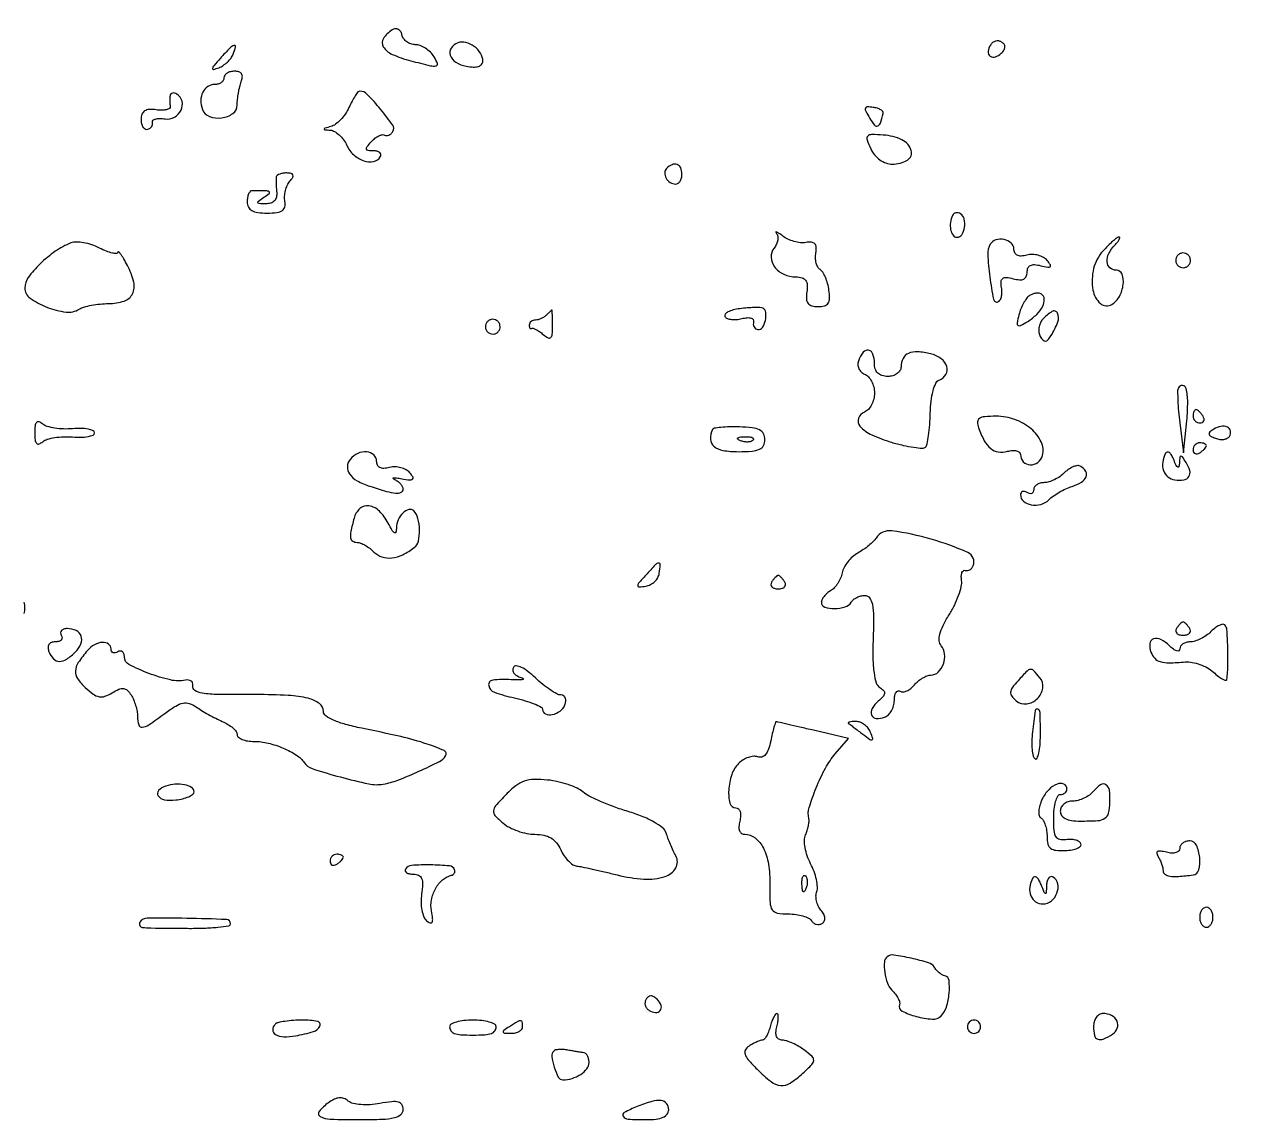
# Model space of a CAD drawing. Extents: x 0 to 5034, y 0 to 2560.
# Drawn here: x 1375 to 1561.4, y -0.1 to 165 of the extents above; entities that cross this region are included whole.
import ezdxf

# ---------------------------------------------------------------- set-up
doc = ezdxf.new("R2010")
doc.units = 0

msp = doc.modelspace()

# ---------------------------------------------------------------- linework, layer by layer
for points in [[(1557.115, 263.193366, 0.000016), (1618.338811, 262.493314, 0.000014), (1679.769463, 261.794626, 0.006046)], [(1374.926457, 76.300497, 0.0455), (1375, 77.106989, 0.046743), (1374.917095, 77.991866, 0.133539)]]:
    msp.add_lwpolyline(points, format="xyb")
for points in [[(1430.330179, 164.214204, 0.108058), (1429.026837, 162.937423, 0.289244), (1429.005324, 161.693438, 0.156574), (1430.332489, 160.542644, 0.036892), (1433.145335, 159.579282, 0.004328), (1436.096713, 158.833338, 0.102546), (1436.949817, 158.803871, 0.472016), (1437.157689, 159.167835, 0.048826), (1436.654788, 160.181164, 0.059611), (1436.095241, 160.876902, 0.050512), (1435.357271, 161.465717, 0.052831), (1434.561557, 161.866863, 0.090593), (1433.832777, 162, -0.082391), (1433.164218, 162.11092, -0.076134), (1432.546972, 162.43289, -0.079107), (1432.074111, 162.910751, -0.101919), (1431.823324, 163.473668, 0.084746), (1431.610444, 163.998909, 0.139962), (1431.258945, 164.31891, 0.151518), (1430.813043, 164.390713, 0.105067)], [(1440.25, 162.282394, 0.156718), (1439.229817, 161.497473, 0.24066), (1439.086381, 160.41512, 0.17062), (1439.932131, 159.366189, 0.091595), (1441.5, 158.755249, 0.035902), (1442.558432, 158.630725, 0.085411), (1443.341952, 158.729235, 0.139113), (1443.818599, 159.036052, 0.182593), (1444, 159.516227, 0.140489), (1443.66093, 160.699161, 0.094517), (1442.700295, 161.737021, 0.09594), (1441.439565, 162.337112, 0.150585)], [(1520.468963, 161.949781, 0.116221), (1520.141241, 160.967994, 0.258096), (1520.448742, 160.268926, 0.251496), (1521.214666, 160.146534, 0.113251), (1522.103799, 160.703799, 0.053431), (1522.515485, 161.214314, 0.136091), (1522.655459, 161.664644, 0.169261), (1522.531428, 162.059296, 0.094625), (1522.156231, 162.403444, 0.105525), (1521.716563, 162.560607, 0.099247), (1521.240657, 162.529717, 0.096292), (1520.801911, 162.315254, 0.09291)], [(1404.461054, 159.956966, 0.006468), (1403.463995, 158.826165, 0.137821), (1403.277244, 158.425092, 0.542001), (1403.436164, 158.28019, 0.028092), (1404.228748, 158.534284, 0.056294), (1404.887686, 158.876395, 0.041434), (1405.53085, 159.390321, 0.04218), (1406.06444, 159.987169, 0.069808), (1406.391296, 160.577319, 0.031871), (1406.740999, 161.697146, 0.58616), (1406.52317, 161.899832, 0.124247), (1405.923667, 161.525486, 0.007454)], [(1405, 157, -0.140362), (1404.890798, 156.618662, -0.099913), (1404.583854, 156.29375, -0.085122), (1404.1248, 156.074923, -0.068857), (1403.583333, 156, 0.150207), (1402.552229, 155.683091, 0.130898), (1401.810192, 154.826929, 0.111953), (1401.520441, 153.593977, 0.090303), (1401.754296, 152.25, 0.218214), (1402.814275, 151.182978, 0.12203), (1404.667737, 150.966709, 0.127426), (1406.353151, 151.640251, 0.238663), (1407, 152.918213, -0.025883), (1407.044017, 153.767949, -0.017054), (1407.178303, 154.7376, -0.017174), (1407.374126, 155.674419, -0.03151), (1407.606989, 156.418213, 0.067159), (1407.769113, 157.103551, 0.16701), (1407.651801, 157.59835, 0.176865), (1407.262395, 157.898658, 0.076855), (1406.606989, 158, 0.060338), (1405.992458, 157.92557, 0.07906), (1405.472053, 157.70625, 0.097154), (1405.123597, 157.381408, 0.157984)], [(1423.839229, 152.546491, -0.042778), (1423.292456, 151.575908, -0.039815), (1422.576583, 150.687244, -0.042312), (1421.808148, 150.001614, -0.095986), (1421.110668, 149.662493, 0.004728), (1420.208249, 149.412133, 0.285833), (1420.100292, 149.292442, 0.4364), (1420.176912, 149.190791, 0.006351), (1421.012872, 149.116001, -0.112387), (1421.664099, 148.914295, -0.054382), (1422.371306, 148.39556, -0.04999), (1423.023051, 147.666387, -0.050845), (1423.512872, 146.826332, 0.102178), (1424.544795, 145.410821, 0.1017), (1426.054627, 144.517011, 0.127233), (1427.538688, 144.399969, 0.213879), (1428.555046, 145.089067, 0.163725), (1428.635498, 145.434218, 0.190692), (1428.483114, 145.732413, 0.123623), (1428.091454, 145.934086, 0.057441), (1427.51959, 146, -0.031399), (1426.709363, 146.05093, -0.316817), (1426.472866, 146.266518, -0.226017), (1426.557325, 146.632886, -0.018737), (1427.210573, 147.39504, -0.03871), (1427.7542, 147.898784, -0.051774), (1428.321246, 148.259452, -0.06261), (1428.828038, 148.437578, -0.191382), (1429.180902, 148.378728, 0.138823), (1429.485868, 148.295124, 0.098879), (1429.834575, 148.367786, 0.0847), (1430.174165, 148.586195, 0.06928), (1430.450014, 148.919121, 0.30083), (1430.420209, 149.884546, 0.018632), (1428.592874, 152.275564, 0.020796), (1426.582696, 154.515446, 0.202139), (1425.433107, 155, 0.234212), (1425.191618, 154.880315, 0.018607), (1424.768562, 154.279282, 0.022139), (1424.302108, 153.486533, 0.015014)], [(1396.881579, 154.309017, 0.024983), (1396.846281, 153.940102, 0.014774), (1396.839254, 153.497767, 0.014764), (1396.858398, 153.054721, 0.024461), (1396.903786, 152.68338, -0.292581), (1396.782894, 152.396436, -0.093076), (1396.338859, 152.199649, -0.059649), (1395.639999, 152.12077, -0.033099), (1394.783153, 152.18338, 0.045922), (1393.738463, 152.232867, 0.130315), (1393.048238, 152.01662, 0.165146), (1392.652294, 151.527668, 0.086989), (1392.510946, 150.75, 0.056288), (1392.580386, 150.098621, 0.091321), (1392.796965, 149.5875, 0.127298), (1393.120735, 149.295043, 0.183617), (1393.5, 149.25, 0.083034), (1393.861277, 149.407308, 0.099242), (1394.126289, 149.666445, 0.10948), (1394.254162, 149.985966, 0.12168), (1394.227793, 150.31662, -0.298165), (1394.302606, 150.600367, -0.119472), (1394.672498, 150.800351, -0.067132), (1395.311445, 150.879835, -0.033686), (1396.12393, 150.81662, 0.163666), (1397.53974, 151.073465, 0.156505), (1398.543485, 152.137197, 0.173998), (1398.681893, 153.498114, 0.195959), (1397.910933, 154.555046, 0.072163), (1397.553783, 154.710062, 0.125664), (1397.2328, 154.715008, 0.160215), (1396.999675, 154.571325, 0.139745)], [(1502.298216, 150.894087, 0.030794), (1503.022042, 149.879804, 0.319655), (1503.488986, 149.750256, 0.22799), (1503.887255, 150.157439, 0.018505), (1504.325, 151.629671, 0.237878), (1504.264173, 151.90812, 0.08548), (1503.949661, 152.182916, 0.061602), (1503.439315, 152.41359, 0.038954), (1502.801506, 152.558627, 0.035711), (1501.922267, 152.624108, 0.331423), (1501.634145, 152.410878, 0.199682), (1501.679838, 151.958026, 0.015878)], [(1502.44127, 146.301869, 0.06447), (1503.022192, 145.380292, 0.066322), (1503.813791, 144.647054, 0.069407), (1504.733794, 144.172638, 0.083682), (1505.690983, 144.007802, 0.131739), (1507.964544, 144.608745, 0.35167), (1508.536814, 146.066452, 0.212079), (1507.134514, 147.664678, 0.09113), (1504.326473, 148.384321, 0.014755), (1502.553214, 148.454603, 0.214496), (1501.991964, 148.209008, 0.275718), (1501.883883, 147.669341, 0.023322)], [(1471.693853, 143.36052, 0.191124), (1471.401415, 142.683432, 0.139481), (1471.603969, 141.880661, 0.123736), (1472.230079, 141.235684, 0.139398), (1473.059017, 141, 0.156819), (1473.417907, 141.1154, 0.097386), (1473.723586, 141.440625, 0.079459), (1473.929934, 141.926402, 0.06085), (1474, 142.5, 0.103624), (1473.806289, 143.424643, 0.202875), (1473.269246, 143.932483, 0.1934), (1472.508765, 143.913511, 0.094876)], [(1412.884846, 142.083333, 0.046249), (1412.850784, 141.752089, 0.009243), (1412.855809, 141.157292, 0.0097), (1412.888011, 140.462763, 0.00891), (1412.947704, 139.75, -0.085426), (1412.897399, 139.022791, -0.12979), (1412.596633, 138.46914, -0.126936), (1412.0558, 138.128179, -0.079775), (1411.312858, 138.015313, -0.011793), (1410.306036, 138.047573, -0.311404), (1410.103629, 138.204463, -0.324549), (1410.18256, 138.442635, -0.012351), (1411, 139, 0.02585), (1411.816506, 139.589622, 0.528688), (1411.796296, 139.844968, 0.12613), (1411.296522, 139.982323, 0.004319), (1409.25, 140, 0.210883), (1408.963202, 139.873409, 0.081166), (1408.720313, 139.500625, 0.06179), (1408.555011, 138.950843, 0.042186), (1408.5, 138.3, 0.116639), (1408.683811, 137.522775, 0.150078), (1409.188227, 136.994596, 0.097884), (1410.091009, 136.700099, 0.031727), (1411.5, 136.620057, 0.026925), (1412.980421, 136.709764, 0.117752), (1413.798799, 137.007368, 0.195154), (1414.171707, 137.54997, 0.098331), (1414.189127, 138.394246, -0.060251), (1414.147027, 139.158295, -0.043443), (1414.27654, 140.002975, -0.043996), (1414.545805, 140.79709, -0.069582), (1414.92325, 141.407522, 0.036339), (1415.354373, 142.011313, 0.224405), (1415.39364, 142.380594, 0.266505), (1415.136737, 142.603352, 0.048395), (1414.484124, 142.666667, 0.037091), (1413.907521, 142.623834, 0.050406), (1413.402135, 142.495313, 0.061005), (1413.033581, 142.307352, 0.19814)], [(1514.754232, 136.266312, 0.084697), (1514.436116, 135.221291, 0.082939), (1514.479003, 134.121909, 0.104464), (1514.84371, 133.288862, 0.234312), (1515.437328, 132.972506, 0.26629), (1516.162879, 133.360605, 0.1021), (1516.575922, 134.472687, 0.093314), (1516.533019, 135.735512, 0.201974), (1515.980032, 136.512341, 0.086456), (1515.629461, 136.652808, 0.102024), (1515.272696, 136.654687, 0.11056), (1514.965717, 136.518222, 0.11748)], [(1488.241324, 133.559042, -0.137558), (1488.440706, 133.12369, -0.080802), (1488.437715, 132.546841, -0.070194), (1488.239396, 131.920399, -0.06157), (1487.868879, 131.342009, 0.18858), (1487.418251, 129.981927, 0.15099), (1487.955234, 128.522456, 0.122341), (1489.356247, 127.400934, 0.108315), (1491.185303, 127, -0.068244), (1492.085195, 126.8766, -0.169005), (1492.624385, 126.501832, -0.146029), (1492.861132, 125.829437, -0.046875), (1492.812858, 124.760946, 0.047021), (1492.764444, 123.682357, 0.150272), (1493.006951, 123.012666, 0.169277), (1493.561039, 122.641931, 0.063662), (1494.5, 122.521892, 0.064978), (1495.467226, 122.648121, 0.183704), (1496.011248, 123.038891, 0.145818), (1496.231577, 123.764128, 0.03658), (1496.14694, 125.010946, 0.031844), (1495.940035, 126.008209, 0.034187), (1495.611557, 126.946994, 0.036442), (1495.219075, 127.704984, 0.1163), (1494.820145, 128.106479, -0.129483), (1494.47094, 128.476681, -0.061443), (1494.228441, 129.091026, -0.054836), (1494.120502, 129.837205, -0.051295), (1494.173205, 130.606479, 0.054549), (1494.227006, 131.474364, 0.179555), (1494.005964, 131.993697, 0.187527), (1493.50787, 132.229605, 0.060165), (1492.675811, 132.189127, -0.068589), (1491.855073, 132.162992, -0.041133), (1490.895208, 132.344957, -0.040416), (1489.951393, 132.68986, -0.055142), (1489.175811, 133.156159, 0.009625), (1488.568074, 133.601359, 0.051531), (1488.210033, 133.801642, 0.620287), (1488.145291, 133.746737, 0.115485)], [(1520.450172, 131.919377, 0.153231), (1520.064835, 130.406982, 0.01918), (1520.382865, 126.996201, 0.015278), (1520.931075, 123.63937, 0.443908), (1521.596935, 123.237689, 0.184771), (1521.906514, 123.477046, 0.074346), (1522.117561, 123.97791, 0.059913), (1522.205491, 124.646894, 0.044736), (1522.147167, 125.389238, -0.049751), (1522.084044, 126.310651, -0.226111), (1522.323783, 126.775948, -0.192875), (1522.870455, 126.926784, -0.035997), (1523.913553, 126.732857, 0.043313), (1524.859232, 126.571298, 0.130921), (1525.497075, 126.685869, 0.183325), (1525.867214, 127.067522, 0.102219), (1526, 127.710251, -0.101884), (1526.131765, 128.350177, -0.181474), (1526.499373, 128.732963, -0.131599), (1527.130048, 128.850913, -0.044773), (1528.057151, 128.695306, 0.014485), (1529.114119, 128.451378, 0.223251), (1529.467412, 128.538381, 0.384781), (1529.510267, 128.81192, 0.028381), (1529.020383, 129.47544, 0.093972), (1528.456372, 129.941583, 0.061554), (1527.671104, 130.255531, 0.059144), (1526.795437, 130.378244, 0.069325), (1525.963232, 130.280134, -0.049982), (1525.111456, 130.146259, -0.125944), (1524.499978, 130.266748, -0.170779), (1524.133622, 130.631655, -0.112746), (1524, 131.216702, 0.217045), (1523.594311, 132.107249, 0.130853), (1522.533488, 132.627095, 0.122047), (1521.297178, 132.56836, 0.183741)], [(1537.411726, 130.902458, 0.126294), (1536.019764, 128.256631, 0.100812), (1535.915952, 125.024227, 0.171569), (1537.037645, 123.012625, 0.330245), (1538.781785, 122.865136, 0.133682), (1539.90538, 124.067768, 0.089655), (1540.476921, 125.87176, 0.120863), (1540.304232, 127.399275, 0.314181), (1539.442582, 128, -0.186854), (1538.485016, 128.370796, -0.194434), (1538.04702, 129.282572, -0.132094), (1538.303094, 130.552897, -0.081131), (1539.2, 131.8, 0.021421), (1539.623338, 132.261253, 0.050066), (1539.887403, 132.6475, 0.115674), (1539.955773, 132.895208, 0.425677), (1539.854988, 133, 0.163718), (1539.547378, 132.896504, 0.015075), (1538.912462, 132.383847, 0.018194), (1538.178543, 131.705877, 0.013265)], [(1381.933614, 132.122213, 0.058253), (1379.597426, 130.862616, 0.040698), (1377.291228, 128.950628, 0.040347), (1375.512841, 126.908933, 0.160335), (1375, 125.35077, 0.241942), (1375.789283, 123.81511, 0.06236), (1378.316523, 122.445233, 0.061005), (1381.210906, 121.705261, 0.175198), (1383.20513, 122.147939, -0.071998), (1383.913682, 122.465691, -0.022869), (1385.042892, 122.732576, -0.022298), (1386.344732, 122.918384, -0.023081), (1387.643011, 122.984687, 0.077551), (1389.969538, 123.359338, 0.202531), (1391.224098, 124.446671, 0.177697), (1391.412039, 126.224785, 0.058661), (1390.462906, 128.719067, 0.010846), (1389.9046, 129.735035, 0.026029), (1389.436621, 130.455245, 0.061505), (1389.131351, 130.782193, 0.633822), (1389.006161, 130.72432, -0.405638), (1388.809672, 130.525164, -0.060939), (1388.193997, 130.587127, -0.040775), (1387.305659, 130.865368, -0.021314), (1386.25, 131.346533, 0.036915), (1385.082056, 131.835505, 0.036237), (1383.847687, 132.15102, 0.038566), (1382.726797, 132.264293, 0.100773)], [(1548.552786, 130.08541, 0.099038), (1548.401684, 129.679226, 0.097945), (1548.417584, 129.244476, 0.097945), (1548.597789, 128.848514, 0.099038), (1548.91459, 128.552786, 0.099038), (1549.320774, 128.401684, 0.097945), (1549.755524, 128.417584, 0.097945), (1550.151486, 128.597789, 0.099038), (1550.447214, 128.91459, 0.099038), (1550.598316, 129.320774, 0.097945), (1550.582416, 129.755524, 0.097945), (1550.402211, 130.151486, 0.099038), (1550.08541, 130.447214, 0.099038), (1549.679226, 130.598316, 0.097945), (1549.244476, 130.582416, 0.097945), (1548.848514, 130.402211, 0.099038)], [(1526.364539, 124.184017, 0.087918), (1525.926409, 123.769947, 0.03305), (1525.467604, 123.057544, 0.031495), (1525.05985, 122.198379, 0.033217), (1524.771529, 121.309751, 0.014788), (1524.4927, 120.049597, 0.282092), (1524.629277, 119.688624, 0.296762), (1525.005009, 119.65766, 0.015878), (1526.089935, 120.288238, 0.054912), (1527.451788, 121.362661, 0.08198), (1528.342831, 122.585964, 0.124626), (1528.582448, 123.667863, 0.251938), (1528.15858, 124.401992, 0.108478), (1527.793483, 124.530099, 0.060639), (1527.320526, 124.530204, 0.056209), (1526.818352, 124.410924, 0.059139)], [(1453.583333, 121.25, -0.052335), (1453.228895, 120.962896, -0.038368), (1452.784375, 120.720313, -0.03908), (1452.322312, 120.554398, -0.066753), (1451.916667, 120.5, 0.080377), (1451.566533, 120.443348, 0.091482), (1451.269271, 120.279687, 0.100741), (1451.070525, 120.036048, 0.121457), (1451, 119.75, 0.045279), (1451.024519, 119.479793, 0.106591), (1451.101727, 119.29375, 0.198837), (1451.215548, 119.220393, 0.204068), (1451.346305, 119.25, -0.24944), (1451.562481, 119.279665, -0.032317), (1452.003219, 119.084355, -0.031492), (1452.53336, 118.763167, -0.021266), (1453.096305, 118.335037, 0.043595), (1453.827278, 117.82893, 0.321982), (1454.225286, 117.870693, 0.19415), (1454.45212, 118.328847, 0.019051), (1454.5, 119.585037, 0.003234), (1454.494011, 120.511046, 0.00539), (1454.475521, 121.290605, 0.001166), (1454.450587, 121.967383, 0.40279), (1454.416667, 122, 0.181677), (1454.36305, 121.979853, 0.003487), (1454.1375, 121.779687, 0.007957), (1453.876803, 121.537441, 0.005189)], [(1482.733045, 122.217648, 0.030751), (1481.708594, 122.022064, 0.059364), (1480.931032, 121.721621, 0.100605), (1480.506419, 121.37271, 0.319223), (1480.484041, 121.025822, 0.165705), (1480.828346, 120.74235, 0.060596), (1481.449562, 120.590771, 0.051724), (1482.224115, 120.579207, 0.041862), (1483.043586, 120.721649, -0.040646), (1483.820121, 120.858572, -0.092386), (1484.411248, 120.804652, -0.171824), (1484.733064, 120.577066, -0.226845), (1484.79259, 120.227769, 0.088889), (1484.752237, 119.825732, 0.10836), (1484.861288, 119.464456, 0.11672), (1485.102738, 119.200778, 0.115965), (1485.437328, 119.072506, 0.288016), (1486.119077, 119.381599, 0.090877), (1486.577721, 120.457313, 0.087811), (1486.633398, 121.651324, 0.263119), (1486.160933, 122.281736, 0.094776), (1485.750515, 122.375274, 0.013448), (1484.881356, 122.382402, 0.014912), (1483.840895, 122.331884, 0.012207)], [(1528.34924, 120.610406, 0.075082), (1527.967532, 120.014317, 0.068788), (1527.764395, 119.314016, 0.072334), (1527.764016, 118.619882, 0.102786), (1527.97424, 118.04168, 0.044557), (1528.4056, 117.465488, 0.229301), (1528.764491, 117.318675, 0.204737), (1529.130901, 117.503142, 0.035637), (1529.59688, 118.143237, 0.046867), (1530.640272, 120.226356, 0.21285), (1530.575693, 121.549858, 0.437476), (1529.747441, 121.786074, 0.076245)], [(1444.552786, 120.08541, 0.099038), (1444.401684, 119.679226, 0.097945), (1444.417584, 119.244476, 0.097945), (1444.597789, 118.848514, 0.099038), (1444.91459, 118.552786, 0.099038), (1445.320774, 118.401684, 0.097945), (1445.755524, 118.417584, 0.097945), (1446.151486, 118.597789, 0.099038), (1446.447214, 118.91459, 0.099038), (1446.598316, 119.320774, 0.097945), (1446.582416, 119.755524, 0.097945), (1446.402211, 120.151486, 0.099038), (1446.08541, 120.447214, 0.099038), (1445.679226, 120.598316, 0.097945), (1445.244476, 120.582416, 0.097945), (1444.848514, 120.402211, 0.099038)], [(1500.623848, 114.462146, 0.090987), (1500.503614, 113.819427, 0.101431), (1500.627956, 113.201945, 0.103401), (1500.982044, 112.692018, 0.098155), (1501.516859, 112.355157, -0.116397), (1502.084345, 111.96845, -0.065541), (1502.564327, 111.281687, -0.059856), (1502.889504, 110.416536, -0.060061), (1503, 109.5, -0.060061), (1502.889504, 108.583464, -0.059856), (1502.564327, 107.718313, -0.065541), (1502.084345, 107.03155, -0.116397), (1501.516859, 106.644843, 0.218552), (1500.590981, 105.69771, 0.27422), (1500.820524, 104.514177, 0.10366), (1502.586262, 103.206731, 0.035934), (1505.569638, 102.087377, 0.015023), (1507.344614, 101.620772, 0.021718), (1508.939256, 101.324675, 0.018357), (1510.234704, 101.190177, 0.216318), (1510.697264, 101.363931, 0.149475), (1510.941675, 101.823653, 0.013637), (1511.156579, 103.117312, 0.016696), (1511.322449, 104.707129, 0.012301), (1511.403806, 106.475805, -0.023842), (1511.529437, 108.292557, -0.036821), (1511.827058, 109.837374, -0.042404), (1512.243876, 110.983906, -0.195107), (1512.75, 111.457281, 0.166142), (1513.771564, 112.310559, 0.218784), (1513.908976, 113.501612, 0.158947), (1513.046152, 114.68208, 0.094898), (1511.454011, 115.422186, 0.045871), (1509.504718, 115.725227, 0.120854), (1508.123154, 115.476691, 0.171797), (1507.302161, 114.698243, 0.11848), (1507, 113.440983, -0.137622), (1506.845833, 112.891481, -0.100183), (1506.4125, 112.423289, -0.086062), (1505.764357, 112.108083, -0.070352), (1505, 112, -0.072254), (1504.126841, 112.126841, -0.124864), (1503.5, 112.5, -0.124864), (1503.126841, 113.126841, -0.072254), (1503, 114, 0.079925), (1502.780011, 115.36742, 0.271296), (1502.128255, 115.941289, 0.274875), (1501.317065, 115.650314, 0.081048)], [(1548.783755, 110.266312, 0.10966), (1548.671523, 109.751823, 0.009516), (1548.702143, 108.403229, 0.012159), (1548.809549, 106.779417, 0.009146), (1549.003655, 105), (1549.577998, 100.5), (1550.053106, 105.336773, 0.023898), (1550.196007, 108.18512, 0.063677), (1549.943082, 110.20056, 0.328797), (1549.402223, 110.641024, 0.305422)], [(1551, 106, 0.105053), (1551.081062, 105.618444, 0.099167), (1551.311086, 105.29375, 0.09642), (1551.654762, 105.076123, 0.093332), (1552.059017, 105, 0.108972), (1552.413961, 105.078288, 0.182303), (1552.6254, 105.29375, 0.161196), (1552.656512, 105.6179, 0.082592), (1552.5, 106, 0.029505), (1552.231006, 106.382774, 0.035638), (1551.933975, 106.70625, 0.038439), (1551.65171, 106.934461, 0.151918), (1551.440983, 107, 0.210953), (1551.272352, 106.92554, 0.081139), (1551.129539, 106.70625, 0.061769), (1551.032345, 106.382849, 0.042167)], [(1376.5, 103.5, 0.024789), (1376.553685, 102.41781, 0.159689), (1376.771898, 101.923659, 0.312582), (1377.141299, 101.836256, 0.079955), (1377.699975, 102.165964, -0.101922), (1378.384247, 102.53058, -0.032414), (1379.51684, 102.785795, -0.030829), (1380.848597, 102.91295, -0.029882), (1382.199975, 102.877542, 0.025826), (1383.464774, 102.834139, 0.042299), (1384.530618, 102.943109, 0.053262), (1385.280562, 103.169237, 0.301551), (1385.5, 103.5, 0.301551), (1385.280562, 103.830763, 0.053262), (1384.530618, 104.056891, 0.042299), (1383.464774, 104.165861, 0.025826), (1382.199975, 104.122458, -0.029882), (1380.848597, 104.08705, -0.030829), (1379.51684, 104.214205, -0.032414), (1378.384247, 104.46942, -0.101922), (1377.699975, 104.834036, 0.079955), (1377.141299, 105.163744, 0.312582), (1376.771898, 105.076341, 0.159689), (1376.553685, 104.58219, 0.024789)], [(1478.58887, 104, 0.110692), (1478.305822, 102.541417, 0.212143), (1478.81118, 101.486912, 0.136967), (1480.177391, 100.854427, 0.040354), (1482.5, 100.666667, 0.018211), (1484.565618, 100.741926, 0.088323), (1485.69793, 101.029877, 0.169102), (1486.284145, 101.587322, 0.119442), (1486.5, 102.47803, 0.119096), (1486.286529, 103.36153, 0.159929), (1485.704614, 103.93659, 0.088495), (1484.598202, 104.26167, 0.020471), (1482.653736, 104.394697, 0.012297), (1481.163938, 104.398836, 0.018748), (1479.873097, 104.322192, 0.013776), (1478.84009, 104.193075, 0.257137)], [(1518.686619, 104.25, 0.037565), (1519.548027, 102.308236, 0.099439), (1520.511733, 101.142621, 0.135281), (1521.653938, 100.642399, 0.100242), (1523.036768, 100.719866, -0.046861), (1523.788708, 100.842854, -0.079179), (1524.4233, 100.78587, -0.117236), (1524.843444, 100.56661, -0.217433), (1525, 100.22362, 0.1908), (1525.426045, 99.147793, 0.197986), (1526.465157, 98.676574, 0.176904), (1527.627917, 99.055914, 0.163812), (1528.317993, 100.108006, 0.177786), (1528.121528, 102.14575, 0.105734), (1526.611046, 104.097233, 0.089439), (1524.161737, 105.509425, 0.086366), (1521.342823, 106, 0.018478), (1519.609986, 105.93594, 0.127854), (1518.811947, 105.664167, 0.253576), (1518.530606, 105.138673, 0.084528)], [(1554.118408, 104.07318, 0.03936), (1553.533274, 103.644526, 0.268353), (1553.419978, 103.319611, 0.227867), (1553.64177, 103.0198, 0.029854), (1554.384129, 102.682837, 0.058511), (1555.018371, 102.521214, 0.067768), (1555.641177, 102.522896, 0.078711), (1556.158376, 102.680128, 0.142196), (1556.484287, 102.974576, 0.191013), (1556.62606, 103.771326, 0.23802), (1556.165803, 104.353794, 0.152732), (1555.196475, 104.482104, 0.095806)], [(1484.729167, 102.395833, -0.126455), (1484.402231, 102.202593, -0.060344), (1483.916927, 102.123424, -0.05415), (1483.359369, 102.160852, -0.051402), (1482.8125, 102.316886, -0.054073), (1482.395823, 102.538436, -0.470617), (1482.37858, 102.720685, -0.168741), (1482.670344, 102.862007, -0.018894), (1483.416667, 102.921053, -0.028489), (1484.112848, 102.910055, -0.077125), (1484.592839, 102.799335, -0.208169), (1484.77538, 102.614691, -0.296942)], [(1551, 100.940983, 0.108972), (1551.078288, 100.586039, 0.182303), (1551.29375, 100.3746, 0.161196), (1551.6179, 100.343488, 0.082592), (1552, 100.5, 0.029505), (1552.382774, 100.768994, 0.035638), (1552.70625, 101.066025, 0.038439), (1552.934461, 101.34829, 0.151918), (1553, 101.559017, 0.210953), (1552.92554, 101.727648, 0.081139), (1552.70625, 101.870461, 0.061769), (1552.382849, 101.967655, 0.042167), (1552, 102, 0.105053), (1551.618444, 101.918938, 0.099167), (1551.29375, 101.688914, 0.09642), (1551.076123, 101.345238, 0.093332)], [(1424.041326, 99.549795, 0.157585), (1423.593676, 98.429427, 0.174789), (1423.913058, 97.312683, 0.111122), (1425.072963, 96.285435, 0.046335), (1427, 95.445869, 0.009847), (1429.474241, 94.684339, 0.047779), (1430.916853, 94.416754, 0.123976), (1431.694294, 94.541242, 0.299863), (1432, 95.005151, 0.123548), (1431.909564, 95.365559, 0.057364), (1431.632812, 95.764666, 0.051798), (1431.228136, 96.138941, 0.049791), (1430.75, 96.427755, -0.09609), (1430.505458, 96.608114, -0.600265), (1430.544913, 96.720544, -0.072302), (1430.980944, 96.723907, -0.012159), (1431.807151, 96.589763, 0.015045), (1432.991369, 96.404499, 0.191201), (1433.419353, 96.515033, 0.386318), (1433.482066, 96.819868, 0.039598), (1433.020383, 97.47544, 0.093972), (1432.456372, 97.941583, 0.061554), (1431.671104, 98.255531, 0.059144), (1430.795437, 98.378244, 0.069325), (1429.963232, 98.280134, -0.049982), (1429.111456, 98.146259, -0.125944), (1428.499978, 98.266748, -0.170779), (1428.133622, 98.631655, -0.112746), (1428, 99.216702, 0.212857), (1427.575594, 100.168462, 0.163418), (1426.518651, 100.625227, 0.125497), (1425.165882, 100.398939, 0.116178)], [(1546.857637, 100.433624, 0.085424), (1546.424677, 99.085127, 0.119155), (1546.546847, 97.829018, 0.138674), (1547.197946, 96.896918, 0.13576), (1548.246029, 96.434396, 0.071576), (1549.60574, 96.430562, 0.216566), (1550.368469, 96.915833, 0.217013), (1550.503601, 97.808624, 0.071841), (1549.94933, 99.047746, 0.00997), (1549.40633, 99.869372, 0.259173), (1549.176473, 99.983163, 0.366741), (1549.017996, 99.83537, 0.015063), (1548.945028, 99, -0.039282), (1548.866337, 98.422932, -0.492937), (1548.694739, 98.341982, -0.168759), (1548.459393, 98.588976, -0.01341), (1548.102217, 99.433624, 0.036781), (1547.777258, 100.111918, 0.093681), (1547.424272, 100.524993, 0.207582), (1547.10893, 100.611422, 0.2415)], [(1531.652048, 97.509191, -0.045457), (1530.958673, 96.931604, -0.037057), (1530.124575, 96.443325, -0.03842), (1529.28226, 96.108132, -0.075626), (1528.571429, 96, 0.065592), (1527.970692, 95.920852, 0.082943), (1527.461607, 95.688914, 0.099117), (1527.12109, 95.344838, 0.146692), (1527, 94.940983, -0.108972), (1526.921712, 94.586039, -0.182303), (1526.70625, 94.3746, -0.161196), (1526.3821, 94.343488, -0.082592), (1526, 94.5, 0.072176), (1525.617398, 94.666051, 0.147995), (1525.29375, 94.656828, 0.188867), (1525.080068, 94.478418, 0.126107), (1525, 94.166006, 0.220594), (1525.447696, 93.200636, 0.13255), (1526.612776, 92.653896, 0.110438), (1528.07469, 92.71941, 0.130898), (1529.267701, 93.410558, -0.043631), (1529.93313, 93.968987, -0.022517), (1530.851128, 94.552173, -0.022202), (1531.856034, 95.070918, -0.031211), (1532.79664, 95.435456, 0.05633), (1534.195384, 96.059881, 0.160289), (1534.890569, 96.85169, 0.239088), (1534.83505, 97.682441, 0.120865), (1534.08062, 98.450174, 0.163911), (1533.618411, 98.557735, 0.068447), (1532.987983, 98.408146, 0.057548), (1532.297463, 98.044588, 0.046485)], [(1424.603691, 90.648302, 0.011692), (1424.118328, 88.654066, 0.085928), (1424.075415, 87.677724, 0.228328), (1424.392612, 87.18983, 0.137193), (1425.071429, 87, -0.096592), (1425.583586, 86.900128, -0.034429), (1426.256269, 86.571856, -0.032625), (1426.963579, 86.100256, -0.03304), (1427.600367, 85.54249, 0.119097), (1428.808187, 84.804756, 0.105938), (1430.274966, 84.657356, 0.085589), (1431.931173, 85.136647, 0.051044), (1433.680164, 86.21972, 0.176404), (1434.289191, 87.180167, 0.057769), (1434.459963, 88.873744, 0.057325), (1434.233842, 90.610901, 0.136191), (1433.597891, 91.735442, 0.26914), (1432.860325, 91.931318, 0.127163), (1431.975389, 91.425564, 0.094046), (1431.247852, 90.387001, 0.104078), (1430.985258, 89.190983, -0.055078), (1430.908384, 88.546738, -0.503084), (1430.687586, 88.450834, -0.132661), (1430.336713, 88.802299, -0.011816), (1429.735258, 89.91077, 0.079302), (1428.410984, 91.720255, 0.160864), (1426.849361, 92.497351, 0.222622), (1425.481707, 92.08124, 0.144804)], [(1503.246687, 87.655288, -0.055358), (1502.821935, 87.134723, -0.021697), (1502.131839, 86.514131, -0.02116), (1501.320459, 85.901507, -0.024707), (1500.5, 85.392817, 0.056363), (1499.707968, 84.829523, 0.043309), (1498.981319, 84.054854, 0.044422), (1498.42262, 83.198505, 0.07529), (1498.138531, 82.392817, -0.054763), (1497.897838, 81.609486, -0.042228), (1497.475363, 80.821106, -0.04336), (1496.946777, 80.144243, -0.074787), (1496.388531, 79.70031, 0.046969), (1495.857353, 79.323978, 0.047485), (1495.407881, 78.856375, 0.051899), (1495.099495, 78.372087, 0.116351), (1495, 77.95031, 0.322622), (1495.503093, 77.251771, 0.083574), (1496.955019, 77.023835, 0.072807), (1498.569211, 77.278372, 0.180799), (1499.5, 78, -0.0889), (1499.843247, 78.382851, -0.053271), (1500.363562, 78.70625, -0.051164), (1500.969937, 78.92583, -0.061374), (1501.571907, 79, -0.243265), (1502.268205, 78.639921, -0.108257), (1502.682685, 77.661232, -0.046016), (1502.855389, 75.808799, -0.008897), (1502.798817, 72.441321, 0.012628), (1502.771185, 69.481507, 0.031041), (1502.94054, 67.314183, 0.041486), (1503.281089, 65.812234, 0.179731), (1503.833262, 65.10305, -0.068271), (1504.377118, 64.654273, -0.222983), (1504.514008, 64.22063, -0.156443), (1504.279508, 63.726864, -0.03109), (1503.558345, 63.048422, 0.088232), (1502.643715, 61.967075, 0.23198), (1502.574409, 60.980879, 0.285289), (1503.281485, 60.466154, 0.110406), (1504.532025, 60.650663, 0.102729), (1505.093389, 61.011388, 0.066757), (1505.568782, 61.621912, 0.063066), (1505.890371, 62.377657, 0.069198), (1506, 63.166006, -0.04445), (1506.063232, 63.875865, -0.096701), (1506.260466, 64.383649, -0.174868), (1506.551589, 64.610185, -0.220632), (1506.886693, 64.570027, 0.165938), (1507.317852, 64.471484, 0.078442), (1507.875922, 64.620389, 0.064546), (1508.470716, 64.981976, 0.050777), (1509.009138, 65.51101, -0.045052), (1509.575869, 66.080731, -0.040502), (1510.255116, 66.562609, -0.04281), (1510.939838, 66.893788, -0.091487), (1511.515456, 67, 0.196718), (1512.613488, 67.449397, 0.115176), (1513.385134, 68.667968, 0.106613), (1513.572145, 70.183997, 0.151912), (1513.058326, 71.429721, -0.156421), (1512.762571, 72.165074, -0.080414), (1512.851146, 73.16431, -0.054416), (1513.330312, 74.446572, -0.022903), (1514.233395, 76.052973, 0.02573), (1515.037686, 77.502757, 0.026812), (1515.676649, 79.008022, 0.027761), (1516.083895, 80.361281, 0.095765), (1516.125701, 81.272207, -0.041735), (1516.084941, 81.932361, -0.083743), (1516.182706, 82.443867, -0.145927), (1516.395884, 82.726772, -0.243917), (1516.68338, 82.772207, 0.11946), (1517.024004, 82.743541, 0.095657), (1517.37154, 82.868267, 0.087467), (1517.672793, 83.127093, 0.079598), (1517.879311, 83.481467, 0.398707), (1517.063568, 85.466031, 0.036056), (1511.542629, 87.48097, 0.034545), (1505.614116, 88.737142, 0.292093)], [(1468.568603, 82.075805, 0.005286), (1467.46245, 80.827239, 0.18237), (1467.328564, 80.464567, 0.435285), (1467.519364, 80.289449, 0.016801), (1468.580487, 80.408934, 0.084275), (1469.268867, 80.632391, 0.071263), (1469.890588, 81.080312, 0.072374), (1470.353247, 81.67682, 0.09263), (1470.578388, 82.333129, 0.019066), (1470.721463, 83.657664, 0.473108), (1470.487066, 83.878874, 0.172957), (1470.017329, 83.640342, 0.00571)], [(1487.5, 81, 0.146489), (1487.397987, 80.620597, 0.191582), (1487.538811, 80.29375, 0.134005), (1487.925364, 80.072951, 0.063222), (1488.5, 80, 0.063222), (1489.074636, 80.072951, 0.134005), (1489.461189, 80.29375, 0.191582), (1489.602013, 80.620597, 0.146489), (1489.5, 81, 0.025622), (1489.235369, 81.382847, 0.032351), (1488.951311, 81.70625, 0.033983), (1488.686704, 81.937141, 0.163822), (1488.5, 82, 0.163822), (1488.313296, 81.937141, 0.033983), (1488.048689, 81.70625, 0.032351), (1487.764631, 81.382847, 0.025622)], [(1553.690476, 73.547619, -0.044446), (1552.982373, 72.955339, -0.036802), (1552.135863, 72.454613, -0.038247), (1551.28486, 72.110627, -0.077071), (1550.571429, 72, 0.066398), (1549.970721, 71.919875, 0.083497), (1549.461607, 71.685268, 0.099341), (1549.121107, 71.337155, 0.145083), (1549, 70.928571, -0.264351), (1548.854295, 70.67224, -0.215414), (1548.535693, 70.636182, -0.086431), (1548.027423, 70.903436, -0.032231), (1547.41938, 71.437763, 0.077262), (1546.142067, 72.371381, 0.206324), (1545.040167, 72.448668, 0.290714), (1544.481554, 71.740749, 0.117696), (1544.650663, 70.467975, 0.09587), (1545.23474, 69.531293, 0.136035), (1546.066443, 69.019461, 0.075978), (1547.408172, 68.844603, 0.015119), (1549.830521, 68.971426, -0.066865), (1550.863061, 68.918733, -0.041025), (1552.040298, 68.597323, -0.040465), (1553.17454, 68.077937, -0.056375), (1554.080521, 67.42713, 0.019782), (1554.823346, 66.806512, 0.040292), (1555.460632, 66.392702, 0.067292), (1555.908961, 66.223446, 0.443832), (1556.083333, 66.345012, 0.026139), (1556.24831, 68.56184, 0.014572), (1556.229014, 71.269914, 0.008062), (1556.092492, 73.873299, 0.181164), (1555.785714, 74.547619, 0.245763), (1555.465606, 74.647843, 0.066787), (1554.944345, 74.479762, 0.051462), (1554.323184, 74.100517, 0.03362)], [(1548.5, 74, 0.146489), (1548.397987, 73.620597, 0.191582), (1548.538811, 73.29375, 0.134005), (1548.925364, 73.072951, 0.063222), (1549.5, 73, 0.063222), (1550.074636, 73.072951, 0.134005), (1550.461189, 73.29375, 0.191582), (1550.602013, 73.620597, 0.146489), (1550.5, 74, 0.025622), (1550.235369, 74.382847, 0.032351), (1549.951311, 74.70625, 0.033983), (1549.686704, 74.937141, 0.163822), (1549.5, 75, 0.163822), (1549.313296, 74.937141, 0.033983), (1549.048689, 74.70625, 0.032351), (1548.764631, 74.382847, 0.025622)], [(1380.5, 73, -0.135314), (1380.611094, 72.620215, -0.190681), (1380.487745, 72.29375, -0.141436), (1380.129793, 72.073452, -0.067775), (1379.590402, 72, 0.086507), (1378.997464, 71.896641, 0.166538), (1378.625426, 71.598721, 0.158198), (1378.50294, 71.122482, 0.076235), (1378.638374, 70.5, 0.100857), (1379.308915, 69.44795, 0.202814), (1380.198521, 69.069606, 0.148541), (1381.307895, 69.404291, 0.049407), (1382.635186, 70.492329, 0.096945), (1383.457284, 71.714564, 0.18765), (1383.489584, 72.874434, 0.200357), (1382.738824, 73.698932, 0.10961), (1381.381966, 74, 0.069308), (1380.853366, 73.926373, 0.14379), (1380.504138, 73.70625, 0.190139), (1380.386134, 73.379909, 0.131946)], [(1384.455281, 70.711963, 0.029397), (1383.051779, 68.875853, 0.133199), (1382.620302, 67.612164, 0.168318), (1382.935409, 66.470581, 0.05454), (1384.09616, 65.12504, 0.02974), (1385.295735, 64.133853, 0.108908), (1386.192951, 63.739473, 0.133829), (1387.067089, 63.799797, 0.054968), (1388.148846, 64.315427, -0.033867), (1389.171563, 64.856888, -0.132979), (1389.870447, 64.96595, -0.164991), (1390.441709, 64.699352, -0.060214), (1391.0152, 64, -0.042483), (1391.381947, 63.298354, -0.026712), (1391.693584, 62.426562, -0.026747), (1391.909774, 61.529225, -0.043574), (1391.984687, 60.75, 0.065319), (1392.161863, 59.485437, 0.369297), (1392.683431, 59.133477, 0.122475), (1393.675192, 59.504108, 0.008816), (1396.081968, 61.218723, -0.020567), (1397.730607, 62.335783, -0.086625), (1398.835603, 62.779135, -0.131645), (1399.775981, 62.729211, -0.076577), (1400.791476, 62.216335, 0.018786), (1401.606932, 61.678609, 0.009827), (1402.659059, 61.068148, 0.00976), (1403.76399, 60.483646, 0.014737), (1404.75, 60.022363, -0.035732), (1405.611135, 59.57455, -0.043797), (1406.339062, 59.034259, -0.049598), (1406.845542, 58.485807, -0.163052), (1407, 58.024751, 0.226717), (1407.18758, 57.632328, 0.074893), (1407.753687, 57.301021, 0.057005), (1408.583207, 57.074923, 0.038072), (1409.565741, 57, -0.060116), (1411.655564, 56.747825, -0.040458), (1413.939101, 55.988434, -0.041073), (1415.936793, 54.938191, -0.106541), (1417.088651, 53.802347, 0.172094), (1418.276986, 52.899288, 0.010895), (1422.54604, 51.638399, 0.014306), (1426.815798, 50.608032, 0.094197), (1429.004361, 50.563508, 0.049786), (1431.195458, 51.162813, 0.015097), (1434.376983, 52.495464, 0.010595), (1437.468668, 53.981486, 0.137859), (1438.398872, 54.836372, 0.451459), (1438.163705, 55.611517, 0.027691), (1435.630177, 56.602162, 0.02233), (1431.632961, 57.72012, 0.00764), (1425.75, 58.991156, -0.016819), (1423.31966, 59.563118, -0.036807), (1421.516903, 60.197479, -0.04886), (1420.338627, 60.855901, -0.245665), (1420, 61.50351, 0.238392), (1419.396246, 62.69785, 0.097527), (1417.705293, 63.494461, 0.049276), (1414.699156, 63.940655, 0.013093), (1409.847416, 64.050782, -0.003446), (1404.147486, 64.070168, -0.032984), (1401.7252, 64.255193, -0.111779), (1400.620805, 64.676971, -0.29867), (1400.305556, 65.416667, 0.128049), (1400.275371, 65.807309, 0.153978), (1400.057065, 66.102123, 0.129446), (1399.673791, 66.250956, 0.079294), (1399.186579, 66.22886, -0.108825), (1396.946382, 66.258473, -0.033237), (1393.686413, 67.254283, -0.0282), (1390.686497, 68.591437, -0.28083), (1390, 69.717305, 0.075469), (1389.925654, 70.207058, 0.152514), (1389.70625, 70.525022, 0.187066), (1389.380375, 70.623775, 0.120062), (1389, 70.5, -0.082592), (1388.6179, 70.343488, -0.161196), (1388.29375, 70.3746, -0.182303), (1388.078288, 70.586039, -0.108972), (1388, 70.940983, 0.24399), (1387.621834, 71.669809, 0.171157), (1386.714783, 71.925252, 0.111204), (1385.510099, 71.570979, 0.088192)], [(1448.597451, 68.157679, 0.16776), (1448.502257, 67.734267, 0.134138), (1448.675867, 67.297017, 0.09954), (1449.109574, 66.910657, 0.061915), (1449.737757, 66.640888, -0.100621), (1450.066866, 66.468492, -0.623754), (1450.034947, 66.330743, -0.059819), (1449.427544, 66.264768, -0.010456), (1448.274829, 66.301916, 0.039381), (1445.48726, 66.230553, 0.434022), (1444.884154, 65.433087, 0.271207), (1445.738813, 64.420749, 0.030471), (1448.75, 63.557939, -0.016996), (1450.378645, 63.138394, -0.02613), (1451.751563, 62.655276, -0.023918), (1452.780002, 62.173072, -0.277979), (1453, 61.807939, 0.297691), (1453.433616, 61.144182, 0.155352), (1454.457502, 61.036063, 0.107917), (1455.647521, 61.564692, 0.143817), (1456.361626, 62.5, 0.068864), (1456.495284, 63.07369, 0.116813), (1456.426252, 63.559375, 0.152565), (1456.169308, 63.879364, 0.148949), (1455.773334, 64, -0.124615), (1455.159299, 64.15545, -0.023449), (1454.159669, 64.758462, -0.023771), (1453.031571, 65.59351, -0.019811), (1451.914413, 66.581997, 0.027094), (1450.801663, 67.538065, 0.053088), (1449.806648, 68.147506, 0.081357), (1449.037221, 68.369694, 0.291887)], [(1524.629759, 66.143382, 0.024185), (1523.758201, 65.08134, 0.139154), (1523.502958, 64.40795, 0.190375), (1523.679933, 63.815911, 0.052888), (1524.368826, 63.108865, 0.210278), (1525.933156, 62.662069, 0.162029), (1527.543137, 63.454876, 0.163219), (1528.349631, 65.048996, 0.212492), (1527.912073, 66.605946, 0.016058), (1526.94693, 67.695687, 0.243088), (1526.484665, 67.857607, 0.168246), (1525.990299, 67.604384, 0.007122)], [(1526.80312, 58.439295, 0.022348), (1526.702802, 57.039235, 0.030703), (1526.746384, 55.778168, 0.031311), (1526.905136, 54.785202, 0.201691), (1527.193714, 54.380278, 0.446572), (1527.503599, 54.471546, 0.055479), (1527.763153, 55.220681, 0.036915), (1527.942806, 56.418382, 0.018775), (1528, 57.940983, 0.005593), (1527.961898, 61.346814, 0.296755), (1527.610743, 61.860839, 0.490242), (1527.218493, 61.637756, 0.006463)], [(1487.364739, 57.073696, -0.033115), (1487.027809, 55.825258, -0.088164), (1486.582327, 55.020708, -0.147193), (1486.039202, 54.651561, -0.16936), (1485.415438, 54.670823, 0.114407), (1484.781288, 54.759273, 0.06123), (1484.00391, 54.592323, 0.056097), (1483.210631, 54.213098, 0.056909), (1482.525699, 53.668556, 0.115749), (1481.495221, 52.006233, 0.065892), (1481.039616, 49.673228, 0.079416), (1481.233878, 47.681625, 0.341147), (1482.116631, 47, -0.197013), (1482.503955, 46.841221, -0.126717), (1482.757209, 46.419321, -0.086529), (1482.832273, 45.774564, -0.049804), (1482.710251, 45, 0.048411), (1482.577037, 44.169418, 0.106863), (1482.672938, 43.53759, 0.15612), (1482.984169, 43.147391, 0.148009), (1483.471175, 43, -0.171362), (1485.032111, 42.448844, -0.107333), (1486.260034, 40.924447, -0.076994), (1487.030352, 38.524313, -0.043025), (1487.248097, 35.45747, 0.012191), (1487.273702, 32.693573, 0.131888), (1487.596411, 31.63501, 0.21604), (1488.34573, 31.136452, 0.040409), (1490.031339, 31, -0.032883), (1491.168599, 30.925127, -0.038207), (1492.229103, 30.701458, -0.04171), (1493.076135, 30.375252, -0.142513), (1493.510081, 29.983688, 0.095328), (1493.824467, 29.641896, 0.096995), (1494.241404, 29.443736, 0.098768), (1494.695875, 29.41945, 0.102877), (1495.117657, 29.572716, 0.136273), (1495.442784, 29.924283, 0.142337), (1495.533076, 30.38705, 0.102607), (1495.362984, 30.947657, 0.048449), (1494.936683, 31.576293, -0.064028), (1494.532426, 32.214206, -0.053903), (1494.27362, 32.971615, -0.056168), (1494.190526, 33.728542, -0.091134), (1494.308994, 34.362843, 0.110614), (1494.415615, 35.087548, 0.03565), (1494.257206, 36.168385, 0.033557), (1493.902941, 37.382602, 0.031912), (1493.384584, 38.559826, -0.038261), (1492.878363, 39.750191, -0.038299), (1492.559637, 41.003389, -0.041063), (1492.456889, 42.13676, -0.106931), (1492.622472, 42.934248, 0.027665), (1492.873927, 43.597348, 0.026378), (1493.055265, 44.294715, 0.027353), (1493.148861, 44.926993, 0.079295), (1493.119789, 45.366907, -0.129676), (1493.176506, 47.051062, -0.02402), (1494.218461, 50.000311, -0.026834), (1495.629314, 52.98712, -0.05493), (1497.100049, 55.115358), (1499.112753, 57.436024), (1493.806376, 58.675642, 0.000365), (1491.752678, 59.153824, 0.000565), (1489.977967, 59.563569, 0.000166), (1488.434265, 59.917604, 0.018062), (1488.225, 59.95763, 0.365499), (1488.096074, 59.878946, 0.008029), (1487.858861, 59.127952, 0.01439), (1487.608923, 58.192605, 0.008735)], [(1499.083333, 59.717032, -0.010475), (1499.337066, 59.536836, -0.001203), (1499.898391, 59.118134, -0.001451), (1500.563531, 58.616479, -0.001182), (1501.272892, 58.075589, 0.007142), (1502.318625, 57.297749, 0.220455), (1502.628842, 57.237675, 0.43305), (1502.739132, 57.434489, 0.014961), (1502.415903, 58.358556, 0.075796), (1502.058528, 58.986052, 0.064713), (1501.512895, 59.517826, 0.066826), (1500.869665, 59.877483, 0.094374), (1500.226345, 60, 0.016936), (1499.654659, 59.98063, 0.043764), (1499.247218, 59.916878, 0.128922), (1499.074898, 59.822938, 0.479814)], [(1396.25, 50.271617, 0.110976), (1395.14839, 49.583598, 0.36912), (1395.081988, 48.797374, 0.203005), (1396.044258, 48.211001, 0.06541), (1397.75, 48.183578, 0.030671), (1398.80328, 48.370764, 0.0452), (1399.692188, 48.672798, 0.054874), (1400.313614, 49.034835, 0.237743), (1400.5, 49.404671, 0.262431), (1400.133713, 50.054482, 0.08596), (1399.072398, 50.469457, 0.06815), (1397.653148, 50.562033, 0.066668)], [(1447.509433, 49.009846, 0.010925), (1445.932236, 47.289912, 0.153242), (1445.59721, 46.531906, 0.221435), (1445.82636, 45.849096, 0.025774), (1447.02562, 44.710092, 0.057177), (1447.99611, 44.054843, 0.034776), (1449.266913, 43.502339, 0.034498), (1450.621943, 43.124956, 0.050707), (1451.850916, 43, -0.050625), (1453.20148, 42.862904, -0.084659), (1454.262766, 42.449752, -0.089165), (1455.090345, 41.726807, -0.061927), (1455.742108, 40.666667, 0.042131), (1456.248527, 39.764994, 0.045144), (1456.888741, 38.983227, 0.049822), (1457.560232, 38.423549, 0.127117), (1458.152623, 38.212405, -0.027336), (1458.941667, 38.097854, -0.004181), (1460.496103, 37.771105, -0.004665), (1462.325442, 37.352648, -0.00403), (1464.238367, 36.879923, 0.047301), (1468.264856, 36.247487, 0.093625), (1471.461744, 36.650623, 0.185498), (1473.05989, 37.940269, 0.259727), (1473.090018, 39.736316, -0.013814), (1472.690544, 40.534905, -0.008916), (1472.270318, 41.480047, -0.008963), (1471.892232, 42.41952, -0.016679), (1471.625197, 43.195758, 0.152209), (1471.08892, 43.979509, 0.038511), (1469.792337, 44.850726, 0.033857), (1468.016025, 45.702149, 0.022655), (1465.885942, 46.441231, -0.014561), (1463.771973, 47.136601, -0.015257), (1461.735183, 47.944038, -0.015074), (1460.023769, 48.745723, -0.063115), (1459.083743, 49.380975, 0.072054), (1458.217371, 49.944259, 0.026684), (1456.862265, 50.48437, 0.025783), (1455.298928, 50.924395, 0.02824), (1453.745244, 51.185257, 0.032485), (1451.712256, 51.276671, 0.079075), (1450.239605, 51.011987, 0.081637), (1448.950073, 50.309904, 0.036348)], [(1528.289645, 48.334006, 0.035855), (1527.916303, 47.36932, 0.057608), (1527.756414, 46.502908, 0.076247), (1527.813697, 45.828998, 0.197568), (1528.094403, 45.441656, -0.131163), (1528.442639, 45.072602, -0.045287), (1528.733981, 44.393074, -0.041258), (1528.933135, 43.550306, -0.037413), (1529, 42.657961, 0.058302), (1529.130998, 41.538328, 0.172906), (1529.545595, 40.899079, 0.140796), (1530.336093, 40.589516, 0.034324), (1531.75, 40.55434, 0.032334), (1532.775725, 40.665959, 0.060482), (1533.573725, 40.907448, 0.098761), (1534.034297, 41.230418, 0.30344), (1534.096723, 41.587361, 0.156003), (1533.80708, 41.913899, 0.068904), (1533.269433, 42.14001, 0.058546), (1532.583068, 42.239223, 0.048642), (1531.846723, 42.187142, -0.096901), (1530.918132, 42.210714, -0.211965), (1530.357629, 42.624839, -0.110658), (1530.071138, 43.563245, -0.018975), (1530, 45.437142, -0.026541), (1530.072519, 46.802371, -0.041898), (1530.29375, 47.95341, -0.051144), (1530.614126, 48.765335, -0.280197), (1531, 49, 0.081935), (1531.381933, 49.06301, 0.092192), (1531.70625, 49.244792, 0.100665), (1531.923102, 49.515489, 0.119248), (1532, 49.833333, 0.293208), (1531.534232, 50.559311, 0.206348), (1530.535697, 50.582236, 0.104312), (1529.247334, 49.716052, 0.082709)], [(1535.990862, 49.48899, -0.063794), (1535.379845, 48.919018, -0.044312), (1534.566581, 48.437391, -0.044516), (1533.687006, 48.109188, -0.067142), (1532.877555, 48, 0.078397), (1532.16032, 47.886847, 0.090529), (1531.551532, 47.559375, 0.100781), (1531.144537, 47.07207, 0.124374), (1531, 46.5, 0.152103), (1531.202091, 45.851045, 0.12651), (1531.75, 45.375, 0.082504), (1532.677925, 45.088963, 0.033607), (1534, 45, 0.013559), (1536.651351, 45.071915, 0.127941), (1537.726549, 45.414829, 0.201422), (1538.258531, 46.175917, 0.042216), (1538.470748, 47.823105, 0.042426), (1538.396224, 49.637371, 0.216653), (1537.879549, 50.475258, 0.307432), (1537.066988, 50.471192, 0.069247)], [(1549, 40.883369, -0.197055), (1548.841148, 40.495954, -0.126766), (1548.419092, 40.242754, -0.086512), (1547.773944, 40.167854, -0.049732), (1546.99862, 40.29011, 0.025794), (1546.123461, 40.471346, 0.155415), (1545.670552, 40.400236, 0.340834), (1545.540288, 40.130382, 0.090108), (1545.733307, 39.656741, -0.032647), (1546.016252, 39.140573, -0.025236), (1546.257653, 38.546043, -0.02582), (1546.426816, 37.965651, -0.05422), (1546.484687, 37.5, 0.242613), (1546.763377, 36.979191, 0.117001), (1547.488157, 36.69767, 0.053043), (1548.804914, 36.656103, 0.012482), (1551, 36.875, 0.308739), (1551.859442, 37.633767, 0.086685), (1552.002117, 39.515283, 0.084584), (1551.498756, 41.362636, 0.291893), (1550.5, 42, 0.072803), (1549.926814, 41.916096, 0.087528), (1549.440625, 41.67199, 0.100509), (1549.115603, 41.30919, 0.133328)], [(1421, 38.940983, 0.108972), (1421.078288, 38.586039, 0.182303), (1421.29375, 38.3746, 0.161196), (1421.6179, 38.343488, 0.082592), (1422, 38.5, 0.029505), (1422.382774, 38.768994, 0.035638), (1422.70625, 39.066025, 0.038439), (1422.934461, 39.34829, 0.151918), (1423, 39.559017, 0.210953), (1422.92554, 39.727648, 0.081139), (1422.70625, 39.870461, 0.061769), (1422.382849, 39.967655, 0.042167), (1422, 40, 0.105053), (1421.618444, 39.918938, 0.099167), (1421.29375, 39.688914, 0.09642), (1421.076123, 39.345238, 0.093332)], [(1432.344719, 37.75, 0.224301), (1432.312976, 37.466572, 0.173218), (1432.509201, 37.220312, 0.095229), (1432.945748, 37.05346, 0.043826), (1433.554482, 37, -0.107127), (1434.334326, 36.830976, -0.191592), (1434.781988, 36.364968, -0.109167), (1434.930993, 35.493018, -0.024382), (1434.783906, 33.981019, 0.039799), (1434.70251, 32.752738, 0.042888), (1434.821297, 31.558121, 0.047113), (1435.106162, 30.56369, 0.126906), (1435.533407, 29.972275, 0.071723), (1436.069412, 29.643999, 0.400713), (1436.35642, 29.750695, 0.145293), (1436.441487, 30.264525, 0.016097), (1436.253668, 31.453352, -0.095348), (1436.255742, 33.128911, -0.079603), (1436.867296, 34.803081, -0.083423), (1437.933961, 36.134177, -0.124394), (1439.25, 36.821429, 0.091447), (1439.517194, 36.939512, 0.108388), (1439.70625, 37.139886, 0.114775), (1439.787314, 37.391343, 0.112479), (1439.75, 37.654779, 0.286006), (1438.978673, 38.239847, 0.019737), (1436.125934, 38.389256, 0.020582), (1433.268414, 38.308364, 0.241674)], [(1492.683114, 34.8125, -0.054073), (1492.461564, 34.395823, -0.470617), (1492.279315, 34.37858, -0.168741), (1492.137993, 34.670344, -0.018894), (1492.078947, 35.416667, -0.028489), (1492.089945, 36.112848, -0.077125), (1492.200665, 36.592839, -0.208169), (1492.385309, 36.77538, -0.296942), (1492.604167, 36.729167, -0.126455), (1492.797407, 36.402231, -0.060344), (1492.876576, 35.916927, -0.05415), (1492.839148, 35.359369, -0.051402)], [(1526.857637, 36.433624, 0.086526), (1526.404747, 35.012377, 0.128339), (1526.559662, 33.721334, 0.15558), (1527.282008, 32.834237, 0.145699), (1528.404671, 32.5, 0.175847), (1529.648619, 32.951449, 0.13045), (1530.499407, 34.155632, 0.14023), (1530.607555, 35.557112, 0.206772), (1529.910933, 36.555046, 0.192979), (1529.56022, 36.61608, 0.175461), (1529.24694, 36.421258, 0.106458), (1529.022285, 35.961994, 0.051042), (1528.929715, 35.309017, -0.005569), (1528.873805, 34.191105, -0.440334), (1528.750839, 34.091643, -0.264279), (1528.587802, 34.219805, -0.00365), (1528.102217, 35.433624, 0.036781), (1527.777258, 36.111918, 0.093681), (1527.424272, 36.524993, 0.207582), (1527.10893, 36.611422, 0.2415)], [(1552, 30.5, 0.064853), (1552.074694, 29.926543, 0.082425), (1552.29375, 29.440625, 0.098894), (1552.618646, 29.115568, 0.148195), (1553, 29, 0.148195), (1553.381354, 29.115568, 0.098894), (1553.70625, 29.440625, 0.082425), (1553.925306, 29.926543, 0.064853), (1554, 30.5, 0.064853), (1553.925306, 31.073457, 0.082425), (1553.70625, 31.559375, 0.098894), (1553.381354, 31.884432, 0.148195), (1553, 32, 0.148195), (1552.618646, 31.884432, 0.098894), (1552.29375, 31.559375, 0.082425), (1552.074694, 31.073457, 0.064853)], [(1392.344738, 29.75, 0.243578), (1392.30826, 29.264511, 0.266162), (1392.682283, 28.981545, 0.028863), (1393.99526, 28.889874, 0.000862), (1399.5, 28.833333, 0.010313), (1401.992205, 28.863436, 0.017076), (1404.090768, 29.003937, 0.011134), (1405.756836, 29.210355, 0.372009), (1406.000486, 29.492126, 0.402119), (1405.364302, 30.156159, 0.005817), (1399.392897, 30.338435, 0.006558), (1393.451088, 30.372699, 0.258167)], [(1504.923489, 24.557309, 0.219061), (1504.493425, 23.763693, 0.050821), (1504.549864, 22.207822, 0.051025), (1504.944759, 20.592568, 0.111372), (1505.622015, 19.520842, -0.033625), (1506.155767, 18.910032, -0.041643), (1506.561735, 18.273464, -0.046728), (1506.797693, 17.701202, -0.165637), (1506.785714, 17.309796, 0.382499), (1507.151081, 16.372719, 0.051637), (1509.297715, 15.551986, 0.047912), (1511.724044, 15.144846, 0.217301), (1513.034167, 15.634167, 0.122773), (1513.83727, 16.970683, 0.050357), (1514.25248, 19.060546, 0.05158), (1514.237859, 20.991356, 0.330537), (1513.611803, 21.66459, -0.087439), (1513.219311, 21.81128, -0.040186), (1512.771076, 22.126183, -0.038186), (1512.340623, 22.542822, -0.042975), (1511.997007, 23.004843, 0.185268), (1511.14978, 23.650032, 0.017103), (1508.548076, 24.315059, 0.016577), (1505.904077, 24.804111, 0.200792)], [(1468.596556, 18.156231, 0.105525), (1468.439393, 17.716563, 0.099247), (1468.470283, 17.240657, 0.096292), (1468.684746, 16.801911, 0.09291), (1469.050219, 16.468963, 0.116221), (1470.032006, 16.141241, 0.258096), (1470.731074, 16.448742, 0.251496), (1470.853466, 17.214666, 0.113251), (1470.296201, 18.103799, 0.053431), (1469.785686, 18.515485, 0.136091), (1469.335356, 18.655459, 0.169261), (1468.940704, 18.531428, 0.094625)], [(1412.693853, 14.36052, 0.198937), (1412.348284, 13.526132, 0.270711), (1412.750365, 12.838065, 0.122807), (1414.001008, 12.493537, 0.050546), (1415.766267, 12.62899, 0.027597), (1418.495019, 13.275881, 0.21532), (1419.459996, 14.108854, 0.491085), (1419.102054, 14.798993, 0.04487), (1416.866667, 15, 0.016712), (1415.4669, 14.953201, 0.021309), (1414.183403, 14.812153, 0.019848), (1413.14119, 14.609816, 0.13938)], [(1439, 14, 0.153063), (1439.192175, 13.386944, 0.156313), (1439.698548, 12.999481, 0.071942), (1440.682371, 12.800679, 0.013938), (1442.5, 12.75, 0.013938), (1444.317629, 12.800679, 0.071942), (1445.301452, 12.999481, 0.156313), (1445.807825, 13.386944, 0.153063), (1446, 14, 0.277684), (1445.767902, 14.385692, 0.052312), (1444.971875, 14.70625, 0.042582), (1443.841111, 14.927458, 0.027026), (1442.5, 15, 0.027026), (1441.158889, 14.927458, 0.042582), (1440.028125, 14.70625, 0.052312), (1439.232098, 14.385692, 0.277684)], [(1448, 14, 0.011213), (1447.169589, 13.436556, 0.309569), (1447.083458, 13.201904, 0.327416), (1447.271084, 13.047261, 0.011938), (1448.25, 13.015313, 0.055234), (1448.919445, 13.083567, 0.075283), (1449.485938, 13.298248, 0.095191), (1449.865757, 13.619685, 0.17131), (1450, 14, 0.042895), (1449.938046, 14.720828, 0.364836), (1449.707705, 14.914708, 0.137048), (1449.26282, 14.790433, 0.007234)], [(1487.289749, 14, -0.027632), (1487.043175, 13.232961, -0.038682), (1486.73432, 12.583002, -0.043406), (1486.411809, 12.119279, -0.216328), (1486.133369, 11.984687, 0.079428), (1485.800414, 11.923172, 0.018979), (1485.27594, 11.714193, 0.019033), (1484.684846, 11.424871, 0.017806), (1484.103874, 11.085359, 0.124039), (1483.556206, 10.508576, 0.214581), (1483.497892, 9.86197, 0.097023), (1483.999362, 8.998696, 0.016428), (1485.308419, 7.600672, 0.030032), (1487.418651, 5.729781, 0.145746), (1488.89069, 5.148901, 0.167615), (1490.323809, 5.50835, 0.043061), (1492.231504, 7.001052, 0.012921), (1493.575666, 8.319825, 0.179165), (1493.845179, 8.932328, 0.22772), (1493.614513, 9.496939, 0.021897), (1492.439691, 10.469249, 0.029023), (1491.596689, 11.033127, 0.026474), (1490.668336, 11.514762, 0.027434), (1489.792211, 11.855373, 0.073297), (1489.133369, 11.968197, -0.130099), (1488.598242, 12.123241, -0.16048), (1488.260713, 12.51451, -0.113904), (1488.154078, 13.148186, -0.048955), (1488.289749, 14, 0.022147), (1488.454415, 14.766954, 0.038944), (1488.512251, 15.4125, 0.050358), (1488.471468, 15.868874, 0.359666), (1488.312761, 16, 0.245655), (1488.087624, 15.882284, 0.033624), (1487.806001, 15.4125, 0.032322), (1487.526483, 14.766185, 0.021951)], [(1517, 14, 0.099038), (1517.076342, 13.618362, 0.097945), (1517.29375, 13.29375, 0.097945), (1517.618362, 13.076342, 0.099038), (1518, 13, 0.099038), (1518.381638, 13.076342, 0.097945), (1518.70625, 13.29375, 0.097945), (1518.923658, 13.618362, 0.099038), (1519, 14, 0.099038), (1518.923658, 14.381638, 0.097945), (1518.70625, 14.70625, 0.097945), (1518.381638, 14.923658, 0.099038), (1518, 15, 0.099038), (1517.618362, 14.923658, 0.097945), (1517.29375, 14.70625, 0.097945), (1517.076342, 14.381638, 0.099038)], [(1536, 14, 0.056091), (1536.147179, 12.692171, 0.250731), (1536.636427, 12.129217, 0.198442), (1537.477393, 12.152598, 0.036271), (1538.878115, 12.903509, 0.164496), (1539.589826, 13.783412, 0.199738), (1539.547484, 14.834979, 0.166413), (1538.731013, 15.686591, 0.119732), (1537.440983, 16, 0.137622), (1536.891481, 15.845833, 0.100183), (1536.423289, 15.4125, 0.086062), (1536.108083, 14.764357, 0.070352)], [(1454.676939, 10.343605, 0.233036), (1454.397096, 9.519889, 0.043175), (1454.751428, 7.910427, 0.043033), (1455.367622, 6.407139, 0.281008), (1456.034844, 6, 0.074397), (1457.440986, 6.21039, 0.071263), (1458.746694, 6.824017, 0.081073), (1459.680424, 7.682441, 0.167953), (1460, 8.606989, 0.051426), (1459.944459, 9.145569, 0.066695), (1459.779687, 9.613278, 0.08202), (1459.536628, 9.94276, 0.169052), (1459.25, 10.076511, -0.012185), (1458.852431, 10.126884, -0.003308), (1458.226277, 10.226016, -0.003345), (1457.517077, 10.347989, -0.00347), (1456.818177, 10.478021, 0.028981), (1456.14064, 10.568629, 0.034436), (1455.495436, 10.572598, 0.036847), (1454.96427, 10.49972, 0.144847)], [(1420.747165, 2.557073, 0.059974), (1419.342571, 1.245467, 0.475989), (1419.487412, 0.487009, 0.115741), (1421.023758, 0.073146, 0.00817), (1425.5, 0, 0.009173), (1428.877153, 0.061965, 0.049218), (1430.698433, 0.309435, 0.116905), (1431.646497, 0.786448, 0.22149), (1432, 1.545313, 0.134989), (1431.803446, 2.260085, 0.199255), (1431.288556, 2.644024, 0.091486), (1430.299171, 2.708327, 0.016972), (1428.489038, 2.431966, -0.03068), (1427.033615, 2.250408, -0.035233), (1425.633349, 2.261152, -0.038377), (1424.457535, 2.444668, -0.115809), (1423.736204, 2.803968, 0.084843), (1423.070685, 3.188067, 0.109579), (1422.373652, 3.283363, 0.092071), (1421.61117, 3.07559, 0.045459)], [(1467.25, 1.968838, 0.023795), (1465.314048, 1.081511, 0.440328), (1465.156925, 0.499968, 0.241514), (1465.880373, 0.074956, 0.014304), (1468.5, 0, 0.025511), (1470.104033, 0.081893, 0.075863), (1471.166667, 0.357143, 0.129352), (1471.773926, 0.830552, 0.164293), (1472, 1.5, 0.167885), (1471.679245, 2.428358, 0.204553), (1470.87986, 2.867061, 0.09617), (1469.457075, 2.733833, 0.024272)]]:
    msp.add_lwpolyline(points, format="xyb", close=True)

doc.saveas('drawing.dxf')
